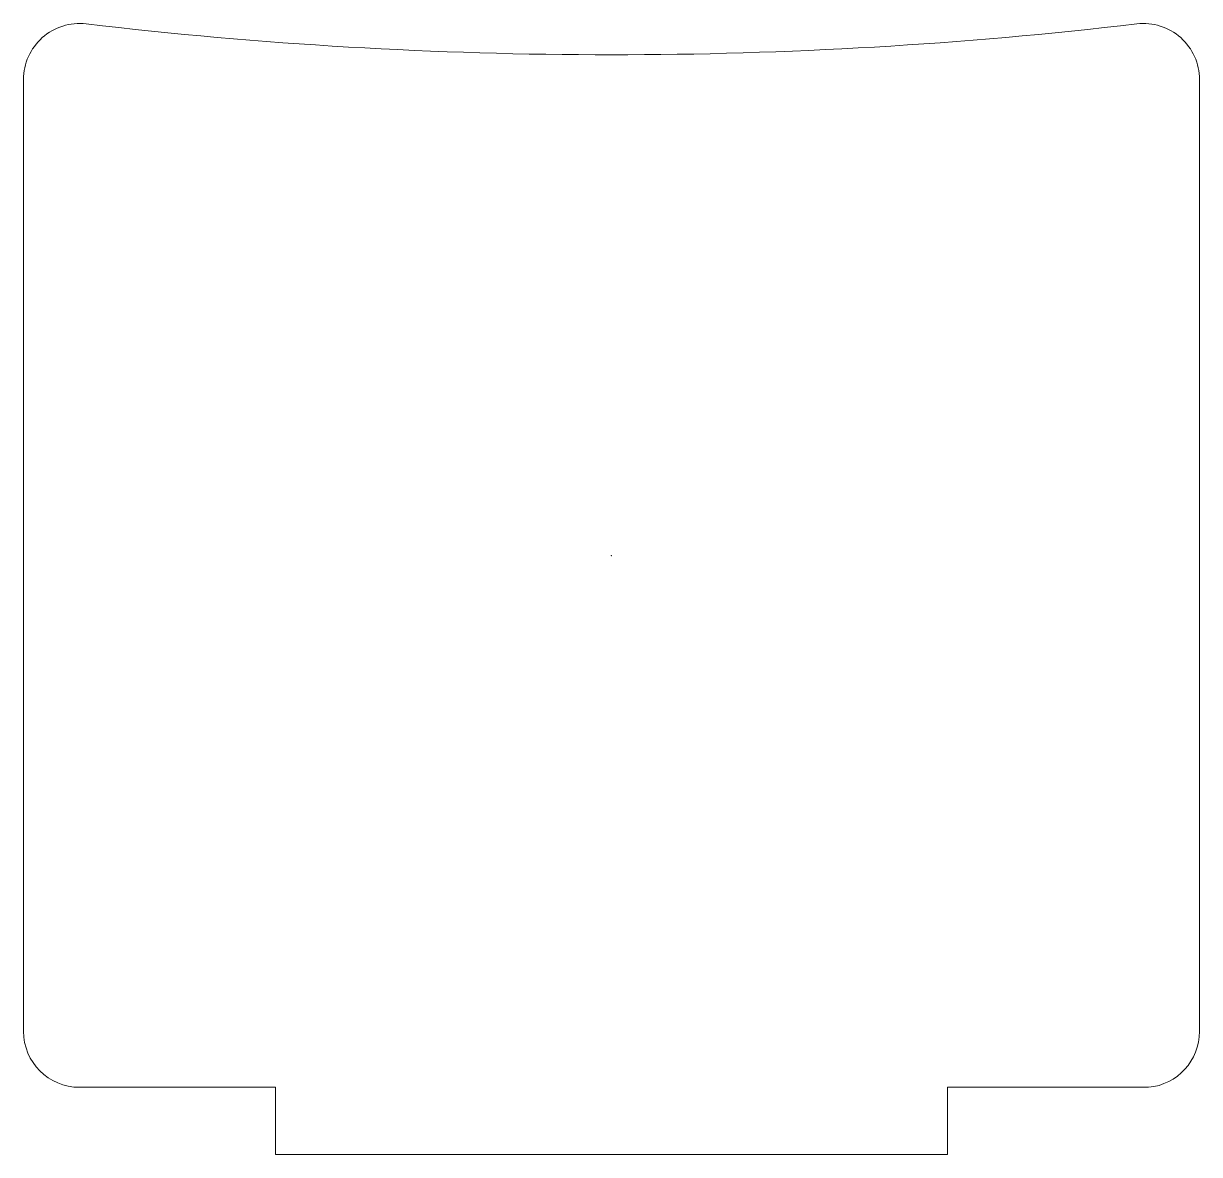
# Model space of a CAD drawing. Header units: millimetres. Extents: x -52 to 53, y -53 to 48.
import ezdxf

# ---------------------------------------------------------------- set-up
doc = ezdxf.new("R2010")
doc.units = ezdxf.units.MM
doc.layers.add('1', color=7, linetype='Continuous', true_color=0xffffff)
doc.layers.add('61', color=7, linetype='Continuous', true_color=0xffffff)

msp = doc.modelspace()

# ---------------------------------------------------------------- linework, layer by layer
at = {"layer": '1', "color": 30, "linetype": 'Continuous', "lineweight": 13}
for p, q in [((-52.5, 42.52), (-52.5, -42.48)), ((-52.5, 42.52), (-52.5, -42.48)), ((52.5, -42.5), (52.5, 42.52)), ((52.5, -42.5), (52.5, 42.52)), ((-47.5, -47.48), (-30, -47.48)), ((-47.5, -47.48), (-30, -47.48)), ((-30, -47.48), (-30, -53.48)), ((-30, -47.48), (-30, -53.48)), ((30, -53.48), (30, -47.48)), ((30, -53.48), (30, -47.48)), ((30, -47.48), (47.95, -47.48)), ((30, -47.48), (47.95, -47.48)), ((-30, -53.48), (30, -53.48)), ((-30, -53.48), (30, -53.48))]:
    msp.add_line(p, q, dxfattribs=at)
for centre, radius, start, end in [((-47.5, 42.52), 5, 83.2646, 180), ((-47.5, 42.52), 5, 83.2646, 180), ((0, 444.73), 400, 263.2646, 276.7354), ((0, 444.73), 400, 263.2646, 276.7354), ((47.5, 42.52), 5, 0, 96.7354), ((47.5, 42.52), 5, 0, 96.7354), ((-47.5, -42.48), 5, 180, 270), ((-47.5, -42.48), 5, 180, 270), ((47.5, -42.5), 5, 275.1802, 0), ((47.5, -42.5), 5, 275.1802, 0)]:
    msp.add_arc(centre, radius, start, end, dxfattribs=at)
at = {"layer": '61', "color": 5, "linetype": 'Continuous', "lineweight": 18}
msp.add_point((0, 0), dxfattribs=at)

doc.saveas('drawing.dxf')
